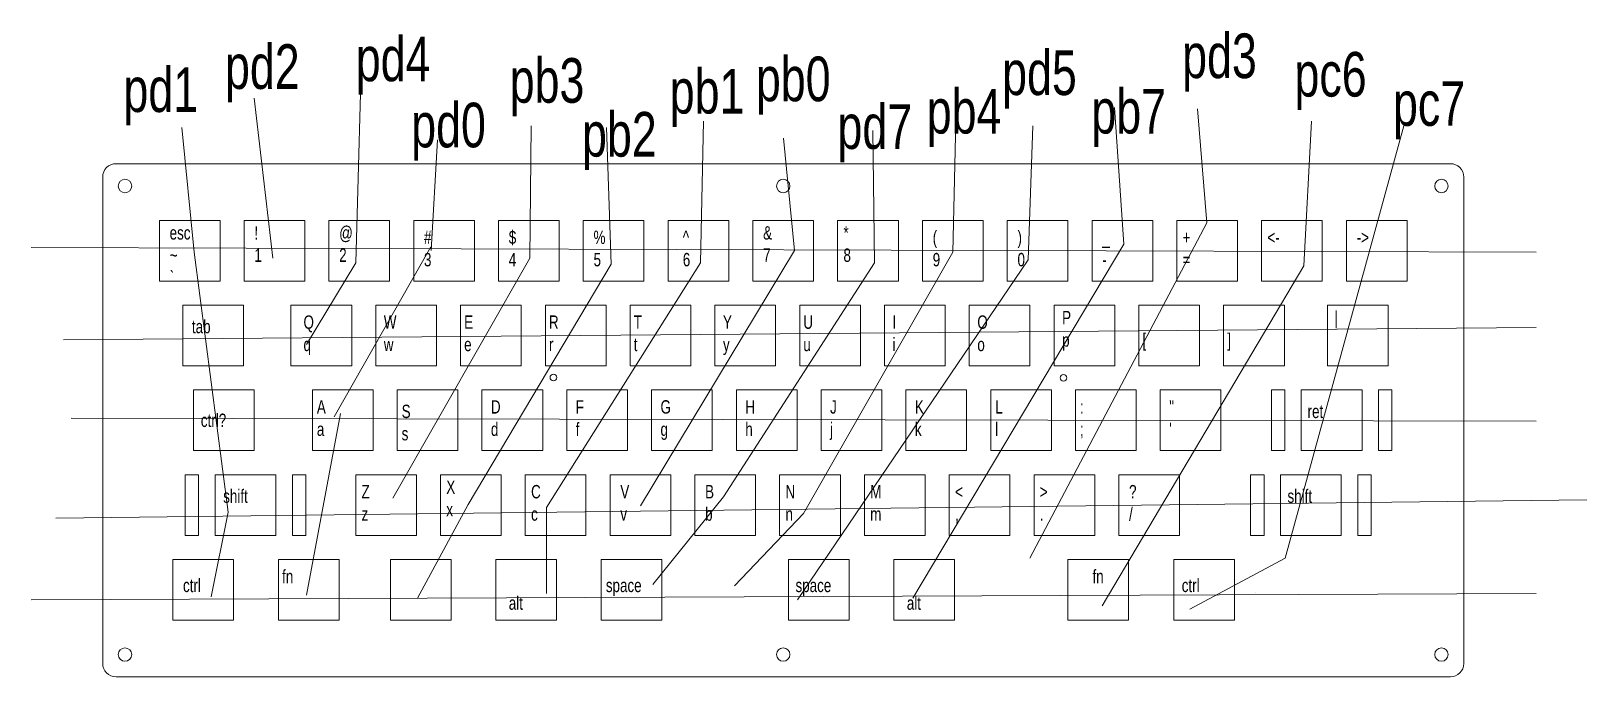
# Model space of a CAD drawing. Header units: millimetres. Extents: x -61 to 288, y 21 to 166.
import ezdxf

# ---------------------------------------------------------------- set-up
doc = ezdxf.new("R2010")
doc.units = ezdxf.units.MM
doc.layers.get('0').update_dxf_attribs({"linetype": 'CONTINUOUS', "lineweight": 0})
for name, color, linetype, lineweight in [('collum', 7, 'CONTINUOUS', 0), ('new-keys', 7, 'CONTINUOUS', 0), ('pins', 7, 'CONTINUOUS', 0), ('row', 7, 'CONTINUOUS', 0)]:
    doc.layers.add(name, color=color, linetype=linetype, lineweight=lineweight)
doc.styles.get("Standard").update_dxf_attribs({"font": 'txt', "width": 0.75})

msp = doc.modelspace()

# ---------------------------------------------------------------- linework, layer by layer
at = {"color": 5}
for p, q in [((-42, 136), (257, 136)), ((-45, 24), (-45, 133)), ((260, 133), (260, 24)), ((-42, 21), (257, 21))]:
    msp.add_line(p, q, dxfattribs=at)
for centre, radius in [((-40, 131), 1.5), ((107.5, 131), 1.5), ((255, 131), 1.5), ((56, 88.1), 0.75), ((170.3, 88), 0.75), ((-40, 26), 1.5), ((107.5, 26), 1.5), ((255, 26), 1.5)]:
    msp.add_circle(centre, radius, dxfattribs=at)
for centre, start, end in [((-42, 133), 90, 180), ((257, 133), 0, 90), ((-42, 24), 180, 270), ((257, 24), 270, 0)]:
    msp.add_arc(centre, 3, start, end, dxfattribs=at)
at = {"layer": 'collum'}
for p, q in [((-11.03, 150.69), (-6.9, 114.83)), ((12.76, 151.73), (11.72, 113.8)), ((181.73, 148.62), (183.8, 117.93)), ((200.35, 148.28), (202.42, 122.76)), ((-27.24, 144.14), (-24.48, 116.21)), ((51.04, 144.49), (50.69, 114.83)), ((67.93, 144.14), (68.97, 113.45)), ((89.66, 145.52), (88.97, 113.8)), ((127.59, 143.45), (127.93, 113.8)), ((146.21, 145.52), (145.52, 116.21)), ((163.45, 144.49), (162.42, 114.49)), ((246.56, 144.49), (220, 47.59)), ((225.87, 145.52), (224.14, 113.11)), ((30, 141.38), (28.62, 116.55)), ((107.59, 141.73), (110, 116.55)), ((202.42, 122.76), (162.76, 47.59)), ((-24.48, 116.21), (-16.9, 57.93)), ((6.9, 79.31), (28.57, 117.37)), ((110, 116.55), (75.52, 59.31)), ((145.52, 116.21), (112.07, 57.59)), ((183.8, 117.93), (136.55, 38.62)), ((11.72, 113.8), (0.69, 95.52)), ((50.69, 114.83), (20, 61.04)), ((68.97, 113.45), (36.9, 59.66)), ((88.97, 113.8), (54.48, 58.97)), ((127.93, 113.8), (94.14, 61.38)), ((162.42, 114.49), (110.69, 38.28)), ((224.14, 113.11), (178.97, 36.9)), ((36.9, 59.66), (25.52, 38.62)), ((94.14, 61.38), (78.28, 41.73)), ((-16.9, 57.93), (-20.69, 38.97)), ((54.48, 58.97), (54.48, 39.66)), ((112.07, 57.59), (96.55, 41.38)), ((220, 47.59), (198.63, 36.21))]:
    msp.add_line(p, q, dxfattribs=at)
at = {"layer": 'new-keys', "color": 5}
for p, q in [((-32.3, 123.3), (-18.7, 123.3)), ((-32.3, 109.7), (-32.3, 123.3)), ((-18.7, 123.3), (-18.7, 109.7)), ((-13.3, 123.3), (0.3, 123.3)), ((-13.3, 109.7), (-13.3, 123.3)), ((0.3, 123.3), (0.3, 109.7)), ((5.7, 123.3), (19.3, 123.3)), ((5.7, 109.7), (5.7, 123.3)), ((19.3, 123.3), (19.3, 109.7)), ((24.7, 123.3), (38.3, 123.3)), ((24.7, 109.7), (24.7, 123.3)), ((38.3, 123.3), (38.3, 109.7)), ((43.7, 123.3), (57.3, 123.3)), ((43.7, 109.7), (43.7, 123.3)), ((57.3, 123.3), (57.3, 109.7)), ((62.7, 123.3), (76.3, 123.3)), ((62.7, 109.7), (62.7, 123.3)), ((76.3, 123.3), (76.3, 109.7)), ((81.7, 123.3), (95.3, 123.3)), ((81.7, 109.7), (81.7, 123.3)), ((95.3, 123.3), (95.3, 109.7)), ((100.7, 123.3), (114.3, 123.3)), ((100.7, 109.7), (100.7, 123.3)), ((114.3, 123.3), (114.3, 109.7)), ((119.7, 123.3), (133.3, 123.3)), ((119.7, 109.7), (119.7, 123.3)), ((133.3, 123.3), (133.3, 109.7)), ((138.7, 123.3), (152.3, 123.3)), ((138.7, 109.7), (138.7, 123.3)), ((152.3, 123.3), (152.3, 109.7)), ((157.7, 123.3), (171.3, 123.3)), ((157.7, 109.7), (157.7, 123.3)), ((171.3, 123.3), (171.3, 109.7)), ((176.7, 123.3), (190.3, 123.3)), ((176.7, 109.7), (176.7, 123.3)), ((190.3, 123.3), (190.3, 109.7)), ((195.7, 123.3), (209.3, 123.3)), ((195.7, 109.7), (195.7, 123.3)), ((209.3, 123.3), (209.3, 109.7)), ((214.7, 123.3), (228.3, 123.3)), ((214.7, 109.7), (214.7, 123.3)), ((228.3, 123.3), (228.3, 109.7)), ((233.7, 123.3), (247.3, 123.3)), ((233.7, 109.7), (233.7, 123.3)), ((247.3, 123.3), (247.3, 109.7)), ((-18.7, 109.7), (-32.3, 109.7)), ((0.3, 109.7), (-13.3, 109.7)), ((19.3, 109.7), (5.7, 109.7)), ((38.3, 109.7), (24.7, 109.7)), ((57.3, 109.7), (43.7, 109.7)), ((76.3, 109.7), (62.7, 109.7)), ((95.3, 109.7), (81.7, 109.7)), ((114.3, 109.7), (100.7, 109.7)), ((133.3, 109.7), (119.7, 109.7)), ((152.3, 109.7), (138.7, 109.7)), ((171.3, 109.7), (157.7, 109.7)), ((190.3, 109.7), (176.7, 109.7)), ((209.3, 109.7), (195.7, 109.7)), ((228.3, 109.7), (214.7, 109.7)), ((247.3, 109.7), (233.7, 109.7)), ((-27.05, 104.3), (-13.45, 104.3)), ((-27.05, 90.7), (-27.05, 104.3)), ((-13.45, 104.3), (-13.45, 90.7)), ((-2.8, 104.3), (10.8, 104.3)), ((-2.8, 90.7), (-2.8, 104.3)), ((10.8, 104.3), (10.8, 90.7)), ((16.2, 104.3), (29.8, 104.3)), ((16.2, 90.7), (16.2, 104.3)), ((29.8, 104.3), (29.8, 90.7)), ((35.2, 104.3), (48.8, 104.3)), ((35.2, 90.7), (35.2, 104.3)), ((48.8, 104.3), (48.8, 90.7)), ((54.2, 104.3), (67.8, 104.3)), ((54.2, 90.7), (54.2, 104.3)), ((67.8, 104.3), (67.8, 90.7)), ((73.2, 104.3), (86.8, 104.3)), ((73.2, 90.7), (73.2, 104.3)), ((86.8, 104.3), (86.8, 90.7)), ((92.2, 104.3), (105.8, 104.3)), ((92.2, 90.7), (92.2, 104.3)), ((105.8, 104.3), (105.8, 90.7)), ((111.2, 104.3), (124.8, 104.3)), ((111.2, 90.7), (111.2, 104.3)), ((124.8, 104.3), (124.8, 90.7)), ((130.2, 104.3), (143.8, 104.3)), ((130.2, 90.7), (130.2, 104.3)), ((143.8, 104.3), (143.8, 90.7)), ((149.2, 104.3), (162.8, 104.3)), ((149.2, 90.7), (149.2, 104.3)), ((162.8, 104.3), (162.8, 90.7)), ((168.2, 104.3), (181.8, 104.3)), ((168.2, 90.7), (168.2, 104.3)), ((181.8, 104.3), (181.8, 90.7)), ((187.2, 104.3), (200.8, 104.3)), ((187.2, 90.7), (187.2, 104.3)), ((200.8, 104.3), (200.8, 90.7)), ((206.2, 104.3), (219.8, 104.3)), ((206.2, 90.7), (206.2, 104.3)), ((219.8, 104.3), (219.8, 90.7)), ((229.45, 104.3), (243.05, 104.3)), ((229.45, 90.7), (229.45, 104.3)), ((243.05, 104.3), (243.05, 90.7)), ((-13.45, 90.7), (-27.05, 90.7)), ((10.8, 90.7), (-2.8, 90.7)), ((29.8, 90.7), (16.2, 90.7)), ((48.8, 90.7), (35.2, 90.7)), ((67.8, 90.7), (54.2, 90.7)), ((86.8, 90.7), (73.2, 90.7)), ((105.8, 90.7), (92.2, 90.7)), ((124.8, 90.7), (111.2, 90.7)), ((143.8, 90.7), (130.2, 90.7)), ((162.8, 90.7), (149.2, 90.7)), ((181.8, 90.7), (168.2, 90.7)), ((200.8, 90.7), (187.2, 90.7)), ((219.8, 90.7), (206.2, 90.7)), ((243.05, 90.7), (229.45, 90.7)), ((-24.65, 85.3), (-11.05, 85.3)), ((-24.65, 71.7), (-24.65, 85.3)), ((-11.05, 85.3), (-11.05, 71.7)), ((2, 85.3), (15.6, 85.3)), ((2, 71.7), (2, 85.3)), ((15.6, 85.3), (15.6, 71.7)), ((21, 85.3), (34.6, 85.3)), ((21, 71.7), (21, 85.3)), ((34.6, 85.3), (34.6, 71.7)), ((40, 85.3), (53.6, 85.3)), ((40, 71.7), (40, 85.3)), ((53.6, 85.3), (53.6, 71.7)), ((59, 85.3), (72.6, 85.3)), ((59, 71.7), (59, 85.3)), ((72.6, 85.3), (72.6, 71.7)), ((78, 85.3), (91.6, 85.3)), ((78, 71.7), (78, 85.3)), ((91.6, 85.3), (91.6, 71.7)), ((97, 85.3), (110.6, 85.3)), ((97, 71.7), (97, 85.3)), ((110.6, 85.3), (110.6, 71.7)), ((116, 85.3), (129.6, 85.3)), ((116, 71.7), (116, 85.3)), ((129.6, 85.3), (129.6, 71.7)), ((135, 85.3), (148.6, 85.3)), ((135, 71.7), (135, 85.3)), ((148.6, 85.3), (148.6, 71.7)), ((154, 85.3), (167.6, 85.3)), ((154, 71.7), (154, 85.3)), ((167.6, 85.3), (167.6, 71.7)), ((173, 85.3), (186.6, 85.3)), ((173, 71.7), (173, 85.3)), ((186.6, 85.3), (186.6, 71.7)), ((192, 85.3), (205.6, 85.3)), ((192, 71.7), (192, 85.3)), ((205.6, 85.3), (205.6, 71.7)), ((216.9, 85.3), (219.9, 85.3)), ((216.9, 71.7), (216.9, 85.3)), ((219.9, 85.3), (219.9, 71.7)), ((223.6, 85.3), (237.2, 85.3)), ((223.6, 71.7), (223.6, 85.3)), ((237.2, 85.3), (237.2, 71.7)), ((243.9, 85.3), (240.9, 85.3)), ((240.9, 85.3), (240.9, 71.7)), ((243.9, 71.7), (243.9, 85.3)), ((-11.05, 71.7), (-24.65, 71.7)), ((15.6, 71.7), (2, 71.7)), ((34.6, 71.7), (21, 71.7)), ((53.6, 71.7), (40, 71.7)), ((72.6, 71.7), (59, 71.7)), ((91.6, 71.7), (78, 71.7)), ((110.6, 71.7), (97, 71.7)), ((129.6, 71.7), (116, 71.7)), ((148.6, 71.7), (135, 71.7)), ((167.6, 71.7), (154, 71.7)), ((186.6, 71.7), (173, 71.7)), ((205.6, 71.7), (192, 71.7)), ((219.9, 71.7), (216.9, 71.7)), ((237.2, 71.7), (223.6, 71.7)), ((240.9, 71.7), (243.9, 71.7)), ((-26.5, 66.3), (-23.5, 66.3)), ((-26.5, 52.7), (-26.5, 66.3)), ((-23.5, 66.3), (-23.5, 52.7)), ((-19.8, 66.3), (-6.2, 66.3)), ((-19.8, 52.7), (-19.8, 66.3)), ((-6.2, 66.3), (-6.2, 52.7)), ((0.5, 66.3), (-2.5, 66.3)), ((-2.5, 66.3), (-2.5, 52.7)), ((0.5, 52.7), (0.5, 66.3)), ((11.7, 66.3), (25.3, 66.3)), ((11.7, 52.7), (11.7, 66.3)), ((25.3, 66.3), (25.3, 52.7)), ((30.7, 66.3), (44.3, 66.3)), ((30.7, 52.7), (30.7, 66.3)), ((44.3, 66.3), (44.3, 52.7)), ((49.7, 66.3), (63.3, 66.3)), ((49.7, 52.7), (49.7, 66.3)), ((63.3, 66.3), (63.3, 52.7)), ((68.7, 66.3), (82.3, 66.3)), ((68.7, 52.7), (68.7, 66.3)), ((82.3, 66.3), (82.3, 52.7)), ((87.7, 66.3), (101.3, 66.3)), ((87.7, 52.7), (87.7, 66.3)), ((101.3, 66.3), (101.3, 52.7)), ((106.7, 66.3), (120.3, 66.3)), ((106.7, 52.7), (106.7, 66.3)), ((120.3, 66.3), (120.3, 52.7)), ((125.7, 66.3), (139.3, 66.3)), ((125.7, 52.7), (125.7, 66.3)), ((139.3, 66.3), (139.3, 52.7)), ((144.7, 66.3), (158.3, 66.3)), ((144.7, 52.7), (144.7, 66.3)), ((158.3, 66.3), (158.3, 52.7)), ((163.7, 66.3), (177.3, 66.3)), ((163.7, 52.7), (163.7, 66.3)), ((177.3, 66.3), (177.3, 52.7)), ((182.7, 66.3), (196.3, 66.3)), ((182.7, 52.7), (182.7, 66.3)), ((196.3, 66.3), (196.3, 52.7)), ((212.25, 66.3), (215.25, 66.3)), ((212.25, 52.7), (212.25, 66.3)), ((215.25, 66.3), (215.25, 52.7)), ((218.95, 66.3), (232.55, 66.3)), ((218.95, 52.7), (218.95, 66.3)), ((232.55, 66.3), (232.55, 52.7)), ((239.25, 66.3), (236.25, 66.3)), ((236.25, 66.3), (236.25, 52.7)), ((239.25, 52.7), (239.25, 66.3)), ((-23.5, 52.7), (-26.5, 52.7)), ((-6.2, 52.7), (-19.8, 52.7)), ((-2.5, 52.7), (0.5, 52.7)), ((25.3, 52.7), (11.7, 52.7)), ((44.3, 52.7), (30.7, 52.7)), ((63.3, 52.7), (49.7, 52.7)), ((82.3, 52.7), (68.7, 52.7)), ((101.3, 52.7), (87.7, 52.7)), ((120.3, 52.7), (106.7, 52.7)), ((139.3, 52.7), (125.7, 52.7)), ((158.3, 52.7), (144.7, 52.7)), ((177.3, 52.7), (163.7, 52.7)), ((196.3, 52.7), (182.7, 52.7)), ((215.25, 52.7), (212.25, 52.7)), ((232.55, 52.7), (218.95, 52.7)), ((236.25, 52.7), (239.25, 52.7)), ((-29.3, 47.3), (-15.7, 47.3)), ((-29.3, 33.7), (-29.3, 47.3)), ((-15.7, 47.3), (-15.7, 33.7)), ((-5.6, 47.3), (8, 47.3)), ((-5.6, 33.7), (-5.6, 47.3)), ((8, 47.3), (8, 33.7)), ((19.5, 47.3), (33.1, 47.3)), ((19.5, 33.7), (19.5, 47.3)), ((33.1, 47.3), (33.1, 33.7)), ((43.1, 47.3), (56.7, 47.3)), ((43.1, 33.7), (43.1, 47.3)), ((43.1, 47.3), (56.7, 47.3)), ((43.1, 33.7), (43.1, 47.3)), ((43.1, 47.3), (56.7, 47.3)), ((43.1, 33.7), (43.1, 47.3)), ((56.7, 47.3), (56.7, 33.7)), ((56.7, 47.3), (56.7, 33.7)), ((56.7, 47.3), (56.7, 33.7)), ((66.7, 47.3), (80.3, 47.3)), ((66.7, 33.7), (66.7, 47.3)), ((66.7, 47.3), (80.3, 47.3)), ((66.7, 33.7), (66.7, 47.3)), ((66.7, 47.3), (80.3, 47.3)), ((66.7, 33.7), (66.7, 47.3)), ((80.3, 47.3), (80.3, 33.7)), ((80.3, 47.3), (80.3, 33.7)), ((80.3, 47.3), (80.3, 33.7)), ((108.7, 47.3), (122.3, 47.3)), ((108.7, 33.7), (108.7, 47.3)), ((108.7, 47.3), (122.3, 47.3)), ((108.7, 33.7), (108.7, 47.3)), ((108.7, 47.3), (122.3, 47.3)), ((108.7, 33.7), (108.7, 47.3)), ((122.3, 47.3), (122.3, 33.7)), ((122.3, 47.3), (122.3, 33.7)), ((122.3, 47.3), (122.3, 33.7)), ((132.3, 47.3), (145.9, 47.3)), ((132.3, 33.7), (132.3, 47.3)), ((132.3, 47.3), (145.9, 47.3)), ((132.3, 33.7), (132.3, 47.3)), ((132.3, 47.3), (145.9, 47.3)), ((132.3, 33.7), (132.3, 47.3)), ((145.9, 47.3), (145.9, 33.7)), ((145.9, 47.3), (145.9, 33.7)), ((145.9, 47.3), (145.9, 33.7)), ((171.3, 47.3), (184.9, 47.3)), ((171.3, 33.7), (171.3, 47.3)), ((184.9, 47.3), (184.9, 33.7)), ((195, 47.3), (208.6, 47.3)), ((195, 33.7), (195, 47.3)), ((195, 47.3), (208.6, 47.3)), ((195, 33.7), (195, 47.3)), ((208.6, 47.3), (208.6, 33.7)), ((208.6, 47.3), (208.6, 33.7)), ((213.3, 40), (213.3, 40)), ((-15.7, 33.7), (-29.3, 33.7)), ((8, 33.7), (-5.6, 33.7)), ((33.1, 33.7), (19.5, 33.7)), ((56.7, 33.7), (43.1, 33.7)), ((56.7, 33.7), (43.1, 33.7)), ((56.7, 33.7), (43.1, 33.7)), ((80.3, 33.7), (66.7, 33.7)), ((80.3, 33.7), (66.7, 33.7)), ((80.3, 33.7), (66.7, 33.7)), ((122.3, 33.7), (108.7, 33.7)), ((122.3, 33.7), (108.7, 33.7)), ((122.3, 33.7), (108.7, 33.7)), ((145.9, 33.7), (132.3, 33.7)), ((145.9, 33.7), (132.3, 33.7)), ((145.9, 33.7), (132.3, 33.7)), ((184.9, 33.7), (171.3, 33.7)), ((208.6, 33.7), (195, 33.7)), ((208.6, 33.7), (195, 33.7))]:
    msp.add_line(p, q, dxfattribs=at)
at = {"layer": 'pins'}
msp.add_line((8.28, 80), (0.69, 39.31), dxfattribs=at)
at = {"layer": 'row'}
for p, q in [((-61.04, 117.24), (276.21, 116.21)), ((-53.79, 96.55), (276.21, 99.31)), ((276.21, 78.28), (-52.07, 78.97)), ((-55.52, 56.55), (287.59, 60.69)), ((276.21, 39.66), (-61.04, 38.28))]:
    msp.add_line(p, q, dxfattribs=at)

# ---------------------------------------------------------------- texts
at = {"color": 4, "char_height": 3, "width": 100, "attachment_point": 1}
for s, insert in [('@\\P2', (8, 122)), ('esc\\P~\\P`', (-30, 122)), ('!\\P1', (-11, 122)), ('#\\P3', (27, 121)), ('$\\P4', (46, 121)), ('%\\P5', (65, 121)), ('^\\P6', (85, 121)), ('&\\P7\\P', (103, 122)), ('*\\P8', (121, 122)), ('(\\P9', (141, 121)), (')\\P0\\P', (160, 121)), ('+\\P=', (197, 121)), ('<-', (216, 121)), ('->', (236, 121)), ('_\\P-', (179, 121)), ('tab', (-25, 101)), ('Q\\Pq', (0, 102)), ('W\\Pw', (18, 102)), ('E\\Pe', (36, 102)), ('R\\Pr', (55, 102)), ('T\\Pt', (74, 102)), ('Y\\Py', (94, 102)), ('U\\Pu', (112, 102)), ('I\\Pi', (132, 102)), ('O\\Po\\P', (151, 102)), ('P\\Pp', (170, 103)), ('|\\P\\', (231, 103)), ('\\P[', (188, 103)), ('\\P]', (207, 103)), ('A\\Pa', (3, 83)), ('S\\Ps', (22, 82)), ('D\\Pd', (42, 83)), ('F\\Pf', (61, 83)), ('G\\Pg', (80, 83)), ('H\\Ph', (99, 83)), ('J\\Pj', (118, 83)), ('K\\Pk', (137, 83)), ('L\\Pl', (155, 83)), (':\\P;', (174, 83)), ('"\\P\'', (194, 83)), ('ret\\P', (225, 82)), ('ctrl?', (-23, 80)), ('shift', (-18, 63)), ('Z\\Pz', (13, 64)), ('X\\Px', (32, 65)), ('C\\Pc', (51, 64)), ('V\\Pv', (71, 64)), ('B\\Pb', (90, 64)), ('N\\Pn', (108, 64)), ('M\\Pm', (127, 64)), ('<\\P,', (146, 64)), ('>\\P.', (165, 64)), ('?\\P/', (185, 64)), ('shift\\P', (220.5, 63)), ('ctrl', (-27, 43)), ('ctrl', (-27, 43)), ('fn', (-4.8, 45)), ('fn', (-4.8, 45)), ('space', (67.75, 43)), ('space', (67.75, 43)), ('space', (110.25, 43)), ('space', (110.25, 43)), ('fn', (176.8, 45)), ('ctrl', (196.8, 43)), ('ctrl', (196.8, 43))]:
    msp.add_mtext(s, dxfattribs=dict(at, insert=insert))
at = {"color": 4, "linetype": 'CONTINUOUS', "lineweight": 0, "char_height": 3, "width": 100, "attachment_point": 7}
for insert in [(46, 36), (135.2, 36), (135.2, 36)]:
    msp.add_mtext('alt\\P', dxfattribs=dict(at, insert=insert))
at = {"layer": 'pins', "char_height": 10, "width": 100, "attachment_point": 1}
for s, insert in [('pd4', (11.72, 164.49)), ('pd3\\P', (196.9, 165.18)), ('pd2', (-17.59, 162.76)), ('pb0', (101.38, 160)), ('pd5', (156.56, 161.38)), ('pc6\\P', (222.07, 161.04)), ('pd1', (-40.35, 157.59)), ('pb3', (46.21, 159.66)), ('pb1', (82.07, 157.24)), ('pc7\\P', (244.14, 154.49)), ('pd0', (24.14, 149.66)), ('pb4', (139.66, 152.76)), ('pb7', (176.56, 152.76)), ('pb2', (62.42, 147.59)), ('pd7', (119.66, 149.31))]:
    msp.add_mtext(s, dxfattribs=dict(at, insert=insert))

doc.saveas('drawing.dxf')
